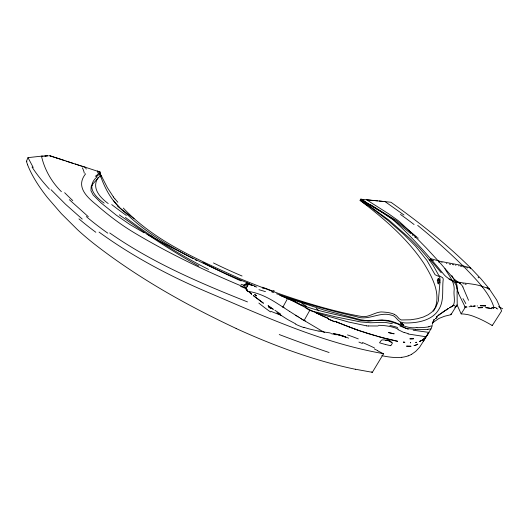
<?xml version="1.0" encoding="UTF-8"?>
<svg xmlns="http://www.w3.org/2000/svg" width="528" height="528" viewBox="0 0 528 528"><rect width="100%" height="100%" fill="white"/><g stroke="black" fill="none" stroke-linecap="round" stroke-linejoin="round"><path stroke-width="0.79" d="M390.529 341.392L387.737 340.164M451.07 313.837L450.965 314.681L444.668 316.206L438.966 318.443L432.736 322.7M247.355 290.235C241.197 284.249 246.866 283.417 252.107 285.344M244.754 285.08L244.979 284.711M451.592 306.682C456.284 304.405 453.545 295.825 454.04 291.423C455.281 282.381 449.097 275.966 444.893 268.699M432.518 323.915L432.742 322.898M432.313 324.779L432.214 325.255M432.577 323.479L432.676 323.176M428.756 326.693C433.811 325.017 431.93 325.849 430.98 328.944L423.218 340.949M432.689 322.978L432.821 322.582M432.729 322.819L432.861 322.423M98.307 177.269C91.133 187.849 99.772 197.294 108.227 203.564M432.96 322.014L434.102 319.664M433.079 321.677L433.422 320.892M27.621 164.795L26.4 161.39L27.991 157.634L41.732 156.13M85.661 173.758C75.425 186.523 86.645 196.891 96.611 204.963C108.676 215.516 121.519 225.218 135.32 233.389C170.544 254.371 207.841 272.065 245.533 287.74M83.734 166.716L99.581 171.897L99.106 173.461M424.67 338.672L424.248 339.59M100.591 176.926L101.211 175.553L98.914 171.745M424.162 339.775L423.608 340.903M433.415 320.885L434.306 319.354M245.857 289.113L248.879 283.43C214.441 269.478 181.137 252.886 148.487 235.184M438.999 283.972L438.141 283.635L439.461 280.467M434.392 309.586C441.58 294.063 432.168 277.002 424.123 263.782C407.418 238.465 383.968 218.572 360.063 200.323L360.677 199.228L371.461 200.29M438.959 282.328L440.042 282.731M433.66 320.404L433.917 319.955M289.608 311.401L282.902 307.058L287.72 298.254L323.941 310.028L360.908 319.77L368.465 320.945L382.219 320.146L389.195 321.321L397.531 323.895L406.382 328.66M424.763 338.138L427.284 335.141L428.815 332.376M310.629 310.721L309.718 310.471L304.069 320.516L305.415 320.899M428.993 332.396L419.496 347.417L415.714 351.391L411.748 354.222M244.853 284.83L244.708 285.648M434.009 310.253L434.201 309.923M91.212 186.397L91.951 185.163M429.323 260.608L430.518 258.608L439.982 261.281L460.687 265.254L470.626 267.914L480.843 278.692L488.928 288.387M355.436 369.237L372.359 372.319L383.599 353.681C321.862 342.982 264.508 316.351 207.273 292.07C169.277 275.854 132.502 256.436 99.053 232.096M470.111 268.752L470.626 267.914C446.16 243.632 419.001 222.235 390.964 202.257L379.15 200.99M450.965 314.681L457.208 304.61L457.063 290.578M489.04 288.532L496.729 300.023L501.6 310.985L492.268 325.565A42.484 13.299 32.5 0 0 485.668 321.836L484.704 321.334A41.534 12.995 32.5 0 0 483.252 320.595A43.666 13.682 32.5 0 0 477.939 318.12L473.55 316.345A28.499 8.844 32.3 0 0 469.557 315.071L468.732 314.86A33.172 10.316 32.4 0 0 467.313 314.549L464.455 314.114A58.516 18.361 32.8 0 0 463.333 314.002L461.155 313.889L465.274 307.296L467.009 307.058M433.811 310.583L433.389 311.236M488.77 289.76L489.317 288.895L482.513 286.453A50.794 42.669 -24.4 0 0 480.883 285.998C468.607 281.926 451.836 284.948 443.19 273.636C427.799 255.044 411.827 236.788 393.921 220.565A33.68 8.263 27.2 0 0 391.987 219.021L383.387 213.094L368.234 204.013M96.868 176.979C85.873 186.899 94.802 196.456 104.155 203.135M432.247 323.222L432.61 322.832M424.096 338.745L426.03 336.758L408.019 333.98M436.366 317.057L436.808 316.622M436.498 316.939L436.946 316.496M424.294 338.534L422.525 339.94M436.9 316.576L437.58 315.968M424.149 338.659L422.308 340.078M437.95 315.711L438.286 315.407M438.095 315.599L438.431 315.295M438.53 315.256L438.953 314.899M438.715 315.117L439.144 314.754M439.098 314.833L439.534 314.47M439.289 314.688L440.174 314.048L439.685 314.398M440.26 313.982L440.926 313.467M440.669 313.691L441.137 313.322M441.302 313.249L442.273 312.583M441.52 313.097L442.009 312.761M442.372 312.51L442.86 312.134M442.589 312.358L443.309 311.83M443.038 312.055L443.533 311.678M443.487 311.751L443.989 311.368M443.711 311.599L444.451 311.058M444.173 311.289L444.682 310.906M444.866 310.827L445.375 310.444M445.097 310.675L445.612 310.292M445.566 310.365L446.266 309.857M445.804 310.207L446.635 309.619M446.404 309.817L446.813 309.5M447.322 309.223L447.751 308.9M447.513 309.104L448.345 308.53M447.902 308.854L448.549 308.405M422.176 340.111L421.555 340.527M449.467 307.89L449.876 307.6M449.645 307.784L450.061 307.494M421.984 340.223L421.357 340.633M450.562 307.25L450.905 307.012M411.675 354.262L411.299 354.466A101.719 36.729 29.7 0 1 408.17 355.859M450.707 307.171L451.196 306.847M451.004 307.006L451.348 306.768M451.79 306.53L452.793 306.016M421.007 340.758L420.618 341.002M420.803 340.857L419.305 341.55M420.526 340.982L419.654 341.352M453.44 305.771L455.03 305.164M363.997 200.647L361.891 199.234A2.468 1.247 -51.4 0 0 361.515 199.287L361.211 199.406M408.17 355.859L407.081 356.222A81.926 29.726 30.1 0 1 401.834 357.298M360.848 199.551L360.862 199.544A2.746 1.393 -51.5 0 1 360.452 199.637L386.595 219.397A90.222 22.282 28.2 0 1 388.516 220.948L403.676 234.214L415.701 246.325L426.842 260.297L435.118 274.751L439.184 276.593A17.081 5.603 -60.5 0 1 439.844 277.662L440.108 280.632L438.352 301.019L435.864 307.223L431.897 312.048L428.208 314.728L423.284 317.044L417.437 318.727L410.698 319.783L401.287 319.968L399.227 318.787L396.581 315.863A40.96 18.619 -37.3 0 0 394.297 314.417M26.4 161.39L26.961 161.245M416.519 342.243L415.866 342.441M416.282 342.289L415.615 342.487M469.036 306.788L471.253 306.517M473.299 306.273L474.487 306.075M430.98 328.944L427.753 329.254M474.005 306.128L471.392 306.431L470.903 305.263M474.19 306.174L475.127 306.009M474.566 306.134L475.259 305.996M49.579 155.773L50.747 156.024M48.213 155.773L47.771 155.8M48.028 155.872L47.619 155.806M47.474 155.819L46.985 155.932M47.025 155.839L46.246 155.885M45.969 155.899L46.391 155.965M41.547 156.229L42.398 156.09M46.088 155.984L45.586 156.011M45.784 155.912L45.302 155.938M42.372 156.182L43.039 156.057M44.656 155.971L45.421 156.017M42.834 156.156L44.939 156.044M480.81 305.705L480.249 305.712L483.08 305.732M480.955 305.778L484.374 305.785M416.909 327.545C407.636 329.076 400.006 323.849 391.644 321.295C379.507 317.803 366.894 323.657 354.823 318.905C336.626 314.444 317.691 311.414 300.32 304.445M378.055 325.987L368.386 325.954M410.375 342.718L410.711 342.731M410.322 342.804L410.659 342.817M483.259 305.804L485.126 305.824M415.285 329.419L407.075 328.548L400.039 326.086M246.464 284.348L247.196 284.407M484.704 305.87L485.687 305.864M485.265 305.91L485.641 305.936M366.762 199.762L372.887 200.435M360.888 200.402L360.063 200.323L362.446 202.092A47.527 12.289 29.4 0 0 367.415 205.484L367.811 205.755M373.745 200.455L382.285 201.373M372.365 200.317L377.5 200.891M384.061 201.491L385.018 201.584L403.973 215.015M366.353 325.796L348.599 322.021L316.107 312.84L316.569 313.058M428.366 332.323L413.213 330.218M404.804 342.243L403.385 342.065M404.752 342.329L403.333 342.151M248.833 291.476L248.081 291.383A20.744 8.276 28.2 0 0 247.856 291.383M385.42 340.039L382.279 339.887A2.251 1.696 -30 0 0 381.401 340.23L379.526 342.804A78.646 27.727 30.1 0 0 385.242 344.414L385.361 344.447M321.057 331.525L330.297 332.97M466.158 284.348L464.977 284.143M449.46 264.092L449.83 264.158M450.199 264.224L450.569 264.284M452.41 264.607L452.78 264.673M453.149 264.739L453.565 264.812M319.103 331.188L318.199 331.023M397.643 341.266L382.371 337.689M446.417 263.551L446.827 263.624M397.478 341.233L394.614 340.685M455.552 265.175L455.935 265.247M317.843 330.957L309.144 328.918A43.534 15.398 28 0 1 303.838 327.268M462.97 283.76L463.373 283.84M390.746 345.682L390.575 345.649A77.596 27.37 30.1 0 1 385.717 344.54L385.717 344.54M390.799 345.695L392.304 343.352A2.666 1.789 -37.3 0 0 392.238 342.778A2.422 1.63 -36.7 0 0 392.132 342.553L390.159 341.332M458.647 265.775L459.05 265.861M394.172 340.494L381.896 337.557M441.705 262.627L442.108 262.713M460.522 266.171L460.858 266.244M460.581 283.252L459.789 283.074M251.031 285.1L251.612 285.232M461.195 266.323L461.525 266.396M458.304 282.737L456.944 282.421M251.698 285.351L252.061 285.437M439.124 262.053L438.458 261.895M462.832 266.706L463.492 266.871M387.196 340.395L388.067 340.619M392.344 323.677L384.714 322.351L370.544 322.773L360.472 321.915L335.465 316.826L311.309 310.906M456.284 282.256L455.281 281.998M336.191 334.158L337.062 334.488M336.798 334.422L333.28 333.458L339.121 335.181M336.983 334.363L345.781 337.055L345.338 336.904M382.424 337.597L380.952 337.3M337.247 334.435L337.643 334.541M381.005 337.214L378.279 336.567M381.949 337.471L379.038 336.778M378.22 336.448L367.092 333.346M379.091 336.692L377.513 336.356M376.563 335.993L358.03 330.264M465.848 267.498L466.178 267.59M407.326 328.977L408.283 329.254M467.168 267.874L467.498 267.973M339.346 335.128L341.134 335.663M433.369 260.502L433.712 260.608M432.016 260.093L432.353 260.198M482.295 287.423L482.625 287.522M431.68 259.987L431.006 259.783M493.918 307.375C489.509 292.723 475.867 279.127 464.719 267.571C449.737 252.773 434.036 238.696 417.694 225.403M430.67 259.677L430.01 259.466L441.236 272.765M493.871 307.441L494.663 307.705M366.769 333.135L356.987 329.888M49.645 155.773L51.784 156.354M50.708 156.11L53.302 156.842M52.259 156.611L56.694 157.938M85.351 167.237L86.242 169.085M53.757 157.093L58.318 158.466M85.272 167.317L82.236 166.234M56.654 158.03L61.01 159.337M79.834 165.455L83.285 166.67M58.951 158.77L65.03 160.637M81.477 166.089L75.214 163.951M61.637 159.641L78.982 165.277M66.323 161.165L73.742 163.574M343.9 336.428L345.081 336.93M344.969 336.778L348.625 338.151M262.759 288.486L263.261 288.651M276.547 293.773C302.696 302.729 329.228 310.662 356.242 316.576C368.056 321.248 379.19 311.513 390.931 315.051C395.366 315.262 396.812 319.994 400.237 321.869C403.531 323.36 407.253 322.997 410.758 322.839C421.087 322.258 432.775 319.229 438.563 309.863C444.556 300.736 441.857 289.397 443.249 279.266A19.061 5.993 -59.8 0 0 442.556 277.655L438.827 275.504L433.369 265.762L427.462 257.426L419.687 248.378L409.999 238.61L389.143 220.282L360.749 199.525M358.083 330.178L355.951 329.512M357.04 329.795L355.436 329.32M356.004 329.419L355.073 329.188M355.126 329.096L353.984 328.779M355.489 329.228L354.347 328.918M354.4 328.825L353.258 328.508M438.009 279.061L439.646 279.675M437.204 280.381L439.547 281.259M353.311 328.423L351.437 327.829M353.674 328.561L352.526 328.238M255.116 286.097L249.322 283.899M352.579 328.152L349.252 327.004M351.49 327.743L348.051 326.548M349.305 326.918L344.48 325.169M348.104 326.456L343.662 324.852M282.876 307.039L284.038 307.487M246.569 282.83L247.942 283.364M281.246 315.407L270.93 311.355M343.715 324.76L336.923 322.153M344.533 325.083L339.068 323.024M339.115 322.938L336.376 321.928M358.915 342.078L362.459 343.55M247.487 301.91C199.749 282.949 152.005 262.555 109.725 232.954M271.722 291.865L273.53 292.611M336.976 322.067L335.828 321.704M336.428 321.842L335.557 321.592M335.61 321.506L334.739 321.255M335.881 321.618L335.009 321.367M241.025 284.242L244.761 285.542M279.754 295.119L293.568 301.039L301.264 305.092M280.157 295.403L293.951 301.33M496.445 308.392L497.759 308.972M240.557 286.354L245.533 288.46L245.375 288.037M402.072 324.1L403.016 324.614L401.749 323.888L403.366 324.773L401.095 323.552L402.191 324.192M402.739 324.463L403.59 324.832M328.489 318.483L327.459 318.146M328.733 318.595L327.947 318.364M328 318.272L326.964 317.935M327.261 317.948L323.776 316.516M326.773 317.737L321.941 315.685M404.224 332.673L397.802 329.518M323.829 316.424L321.658 315.553M402.739 324.357L403.201 324.575L402.422 324.199L403.669 324.779M403.729 324.918L402.541 324.357M402.64 324.41L403.088 324.614M321.994 315.592L321.182 315.335M321.235 315.242L319.301 314.464M236.141 328.475C186.074 304.973 137.419 277.642 93.746 243.54A170.683 61.769 26.4 0 1 77.431 229.634L61.393 213.688L47.533 197.67A236.61 81.906 27.4 0 1 27.575 164.782M320.767 315.031L316.503 313.144M98.307 171.382L97.984 171.217A4.732 4.145 -14.1 0 0 97.291 170.98L97.786 172.564M319.354 314.371L317.948 313.711M294.32 301.389L294.848 301.64M317.717 313.606L312.338 311.131M294.895 301.778L300.102 304.445M295.786 323.928L287.753 319.612L276.883 312.642M394.39 314.332C390.232 312.47 385.532 312.134 381.038 311.936C374.154 312.47 368.174 317.981 361.013 316.364C348.77 314.213 336.673 311.302 324.68 308.042C295.363 299.97 266.673 289.7 238.583 278.078C197.815 259.492 154.618 241.309 123.308 208.085M402.653 324.311L402.989 324.489L401.188 323.36L403.445 324.72L401.782 323.803M374.345 348.955L377.817 350.678M312.253 311.091L287.72 298.254M208.547 269.412C179.249 254.793 151.602 237.032 125.4 217.43M195.38 259.822L196.64 260.462M448.965 279.147L452.503 281.008A25.918 14.639 -63.3 0 1 456.608 286.235M191.671 257.895L192.898 258.535M190.456 257.261C167.647 245.084 144.936 231.898 126.37 213.655C112.009 202.561 104.432 188.47 99.158 171.785M402.098 324.014L402.877 324.423M146.975 234.373L147.721 234.775M386.562 339.735L391.571 342.448M144.058 232.795L130.211 224.737L116.193 215.081L101.224 203.036L93.126 194.944L90.948 190.72L91.146 186.932L93.08 183.638L99.693 176.405A50.952 14.56 24.2 0 0 99.746 172.709M198.878 266.066C171.145 250.972 145.101 233.02 119.308 214.87M401.966 324.067L401.537 323.829L401.861 324.02M400.224 322.641L403.214 324.793L400.607 322.865M371.177 205.108L396.541 220.638L416.882 237.046M160.274 241.692L161.033 242.161M99.073 171.732L98.657 171.475M302.471 319.532L303.534 320.192M301.409 318.872L321.697 330.878A103.528 36.887 29.8 0 0 324.562 332.435M300.346 318.212L301.871 319.163M156.004 239.065L156.684 239.481M299.284 317.546L300.61 318.377M369.402 204.296L393.743 219.767L410.949 233.752M299.35 317.592L295.601 315.229M297.706 316.556L298.228 316.886M296.663 315.902L297.185 316.232M296.135 315.566L289.568 311.375M152.83 237.065L153.437 237.455M151.074 235.943L151.648 236.313M363.132 200.864L360.677 199.228M401.438 323.664L402.211 324.166M305.54 307.685L309.718 310.471M283.015 307.131L275.695 302.465A54.437 22.334 28.4 0 0 270.151 299.198L268.277 298.201A32.479 13.055 28.4 0 0 260.099 294.499L259.611 294.327A31.343 12.586 28.4 0 0 248.899 291.496M269.722 307.613L270.593 308.22M270.541 308.312L268.653 306.992M269.551 307.494L268.706 306.9M263.366 303.112L253.282 295.469M263.32 303.211L253.235 295.568M460.139 283.675L453.968 278.962L440.425 263.281L426.235 247.876L411.206 232.577L399.709 221.879A43.217 10.652 27.3 0 0 397.736 220.282L388.397 213.629L372.834 203.795A51.863 11.873 27.4 0 1 366.722 199.756M88.282 216.678L69.333 199.67M82.236 219.08L65.578 204.296L51.031 189.684M251.691 294.155L248.464 291.238M251.645 294.254L248.417 291.331M417.549 237.62L418.209 238.187M412.243 234.868L412.883 235.429M414.797 237.105L415.43 237.666M61.393 191.677C51.586 181.949 44.53 169.62 41.481 156.143M438.92 278.639C437.263 277.999 437.078 282.031 438.141 283.635M247.408 290.143L247.091 289.799M478.051 277.042L478.81 277.873M117.843 202.244L114.998 198.931M486.981 287.456L487.436 288.031M113.428 196.944L107.435 187.757L101.211 175.553M33.211 167.462L27.991 157.634M462.904 287.087L468.521 300.287M457.05 304.861L461.155 313.889M100.056 172.821L99.614 171.956M451.843 275.609C453.849 280.17 458.264 283.576 457.024 289.153M458.627 293.799L465.274 307.296M456.456 286.394L456.872 287.681M458.205 292.591L457.004 288.13M492.122 325.083L492.268 325.565M100.28 171.857A80.527 21.991 18.4 0 1 96.373 176.477M246.338 287.021A18.553 3.122 49.8 0 1 246.121 286.539M247.388 286.282A17.015 3.419 38.5 0 1 246.167 284.143M245.579 283.701A21.443 2.983 21.1 0 1 248.952 284.038M254.265 286.394A29.284 2.904 18.2 0 1 256.826 287.067M242.062 276.012A179.401 58.621 24.8 0 1 213.464 262.964M134.033 218.678A139.953 27.766 30.9 0 1 117.698 206.125M368.887 204.349A48.47 10.402 28 0 1 360.914 199.102M452.912 305.56A54.199 20.737 -66.3 0 1 453.506 305.309M274.395 291.02A62.462 1.373 23.1 0 1 272.943 290.407M435.593 318.681A112.761 19.833 -11.6 0 1 437.006 317.295M428.947 326.832A168.373 53.849 28.2 0 1 417.113 327.703M82.355 167.818A95.39 26.895 23.8 0 1 84.282 173.237M270.534 311.956A62.033 8.653 30.2 0 1 258.845 303.072M273.266 309.243A69.109 3.94 32.6 0 1 268.184 305.705M256.489 295.766A143.953 39.25 16.4 0 1 254.819 294.479M247.579 291.172A75.695 23.833 12.6 0 1 246.583 290.07M246.814 289.793A50.675 17.18 8.7 0 1 245.309 287.727M329.102 352.506A240.412 31.225 23.2 0 1 279.246 334.547M107.811 233.171A152.896 50.114 25.2 0 1 86.275 216.539M72.772 200.6A198.211 49.355 29.1 0 1 64.654 192.694M400.481 214.454A157.76 33.521 27.8 0 1 414.084 224.539M477.101 305.989A30.749 0.587 -5.9 0 1 477.576 305.936M478.19 307.751A31.634 8.184 4.7 0 1 482.447 307.626M485.859 307.626A37.613 29.911 29.7 0 1 491.819 308.656M491.885 307.553A28.38 25.034 38.7 0 1 493.753 308.095M462.97 298.617A192.502 64.277 27.1 0 1 465.821 303.613M460.165 283.628A36.307 19.899 -60.5 0 1 462.997 286.968M334.706 321.71A103.943 26.149 23.5 0 1 328.522 319.084M410.962 346.17A74.455 15.8 22.2 0 1 406.659 346.104M394.079 333.755A73.966 10.771 18.5 0 1 388.661 332.554M417.793 344.131A82.823 25.238 34.7 0 1 414.124 345.536M413.662 338.686A101.574 21.846 20.9 0 1 409.979 338.804M368.372 326.014A54.028 42.2 -49 0 1 366.333 325.855M378.464 325.307A69.379 40.016 -27.1 0 1 398.257 329.102M408.223 333.564A61.882 39.508 -53.5 0 1 404.369 332.422M337.432 334.237A70.165 23.819 28.4 0 1 343.735 336.131M370.808 205.201A48.233 10.322 27.7 0 1 363.436 200.627M457.261 289.799A145.174 14.051 -77.7 0 1 457.235 288.334M454.601 307.19A65.135 25.443 -68.6 0 1 456.819 306.233M114.873 198.898A86.354 26.314 28.1 0 1 113.302 196.904M119.051 206.864A140.171 38.874 30.6 0 1 113.758 200.904M241.177 280.988A173.89 56.146 25.7 0 1 202.97 262.423M126.37 215.431A142.6 32.512 28.6 0 1 111.725 204.593M98.63 172.861A74.501 20.236 18.7 0 1 95.245 176.299M427.911 329.366A170.082 51.348 25.2 0 1 415.437 329.538M389.882 325.426A112.721 49.414 -15 0 1 397.716 327.512M243.335 285.734A25.093 4.745 49.8 0 1 244.2 285.021M258.964 289.714A30.413 3.135 18.3 0 1 265.465 291.647M262.284 287.225A31.97 7.088 22.7 0 1 272.138 290.941M316.292 308.484A52.496 4.996 22.3 0 1 318.503 310.867M301.91 303.567A70.528 56.773 41.5 0 1 306.319 306.22M435.547 318.754A112.754 19.84 -11.6 0 1 436.96 317.368M438.748 278.916A14.599 4.607 -62.7 0 1 439.078 280.962M381.803 355.641A77.491 28.149 30.2 0 0 388.06 356.803L388.7 356.895A76.712 27.878 30.2 0 0 393.809 357.423L395.512 357.509A75.22 27.357 30.2 0 0 401.808 357.298M334.653 321.796A103.943 26.156 23.5 0 1 328.469 319.176M410.903 346.256A74.448 15.807 22.2 0 1 406.6 346.19M394.033 333.841A73.96 10.778 18.5 0 1 388.621 332.647M417.74 344.216A82.823 25.245 34.7 0 1 414.071 345.616M413.609 338.771A101.567 21.859 20.9 0 1 409.933 338.89M388.41 340.296A26.103 15.147 -16.5 0 1 390.496 341.068M385.255 340.25A24.691 14.276 -16 0 1 387.017 340.586M245.025 284.764A17.358 5.221 21.7 0 1 249.5 283.879M377.791 350.876A128.159 60.601 32.5 0 1 383.552 353.872M95.845 232.274A171.455 56.892 24.5 0 1 78.956 218.869M49.414 189.156A237.052 60.133 29 0 1 32.03 166.987M371.646 371.936A127.532 57.017 32.6 0 1 372.359 372.319M362.373 342.474A133.663 63.974 32.6 0 1 374.431 347.926M347.49 334.904A119.104 50.767 31.2 0 1 358.281 338.903M341.048 335.531A79.504 27.258 28.5 0 1 344.678 336.686M330.884 333.617A57.526 19.252 28.2 0 1 336.263 334.825M320.786 331.261A93.575 29.027 25.8 0 1 319.123 330.977M304.003 327.631A31.673 11.293 28.1 0 1 295.753 324.298M280.672 314.107A65.558 5.049 31.7 0 1 274.903 310.24M273.207 309.335A69.102 3.947 32.6 0 1 268.125 305.798M256.443 295.865A143.953 39.263 16.4 0 1 254.767 294.571M247.533 291.271A75.695 23.839 12.6 0 1 246.536 290.162M355.476 369.29A251.288 85.576 27.5 0 1 236.135 328.502M458.667 293.72A29.977 12.811 -75.7 0 1 458.251 292.512M498.498 306.662A37.019 29.185 35.4 0 1 502.702 308.821M464.548 307.058A52.147 3.663 -2.8 0 1 466.501 306.775M478.144 307.824A31.627 8.184 4.7 0 1 482.401 307.692M485.813 307.699A37.613 29.911 29.7 0 1 491.773 308.728M491.839 307.626A28.38 25.034 38.7 0 1 493.706 308.161M494.749 307.369A28.604 25.892 42.4 0 1 496.558 308.055M368.24 204.013A47.639 10.949 27.1 0 1 363.119 200.864M402.296 324.139L401.551 323.73L402.296 324.139"/></g></svg>
